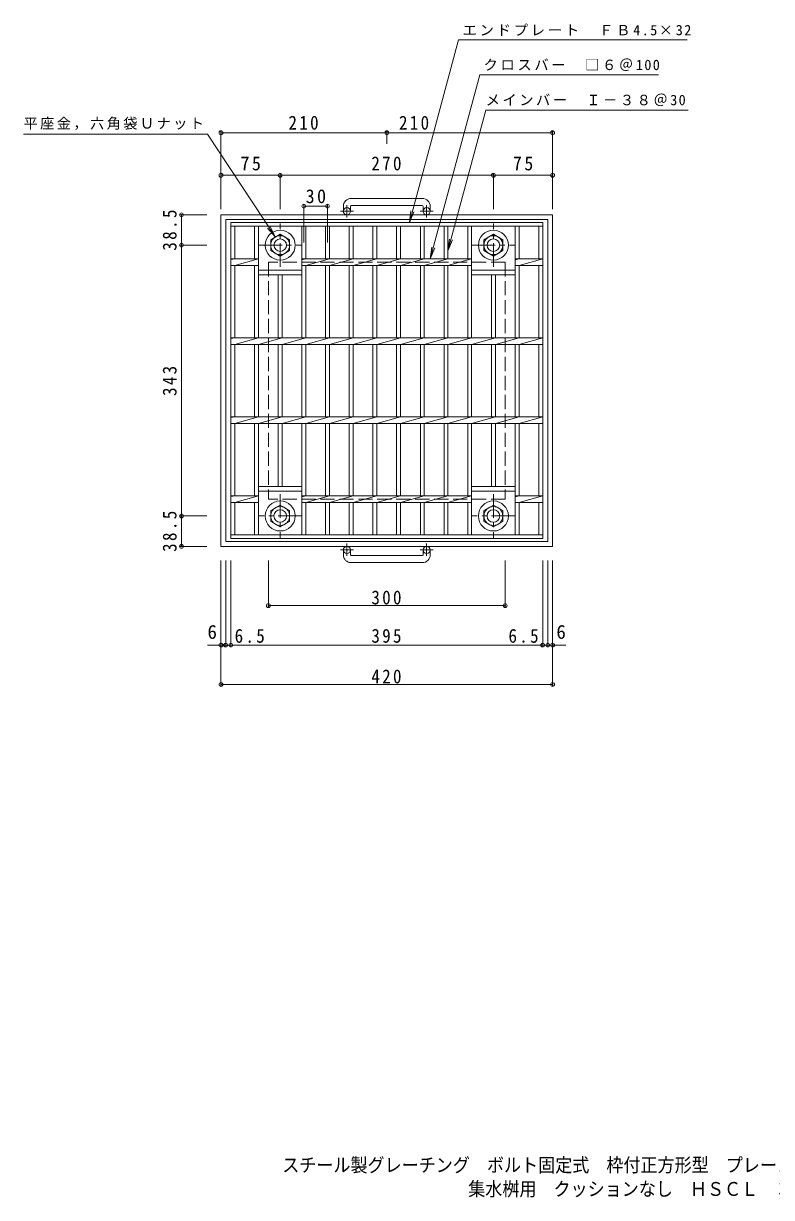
# Model space of a CAD drawing. Units: millimetres at full size, sheet at 1:6. Extents: x -844 to 1055, y -824 to 663.
# Drawn here: x -844 to 104, y -824 to 663 of the extents above; entities that cross this region are included whole.
import ezdxf
from ezdxf.enums import TextEntityAlignment as Align

# ---------------------------------------------------------------- set-up
doc = ezdxf.new("R2010")
doc.units = ezdxf.units.MM
doc.header["$LTSCALE"] = 6
doc.header["$PDMODE"] = 32
doc.header["$PDSIZE"] = 4.8
doc.linetypes.add('CHAIN1', pattern=[8, 5, -1, 1, -1])
doc.linetypes.add('DASHED3', pattern=[4, 3, -1])
for name, color, linetype, lineweight in [('E-1', 2, 'Continuous', 9), ('E-2', 3, 'Continuous', 9), ('E-4', 7, 'Continuous', 9), ('E-5', 7, 'Continuous', 9), ('F-5_F-5ﾚｲﾔ', 2, 'Continuous', 9)]:
    doc.layers.add(name, color=color, linetype=linetype, lineweight=lineweight)
doc.styles.add('ＭＳ ゴシック', font='')
doc.styles.get('ＭＳ ゴシック').set_extended_font_data('MS Gothic')

msp = doc.modelspace()

# ---------------------------------------------------------------- linework, layer by layer
at = {"layer": 'E-1'}
for p, q in [((-438.511, 431.546), (-438.511, 425.446)), ((-429.512, 431.546), (-429.512, 425.446)), ((-338.511, 441.546), (-428.511, 441.546)), ((-428.511, 432.546), (-338.511, 432.546)), ((-337.512, 431.546), (-337.512, 425.446)), ((-328.511, 431.546), (-328.511, 425.446)), ((-593.511, 420.946), (-593.511, 0.946)), ((-173.511, 420.946), (-593.511, 420.946)), ((-173.511, 420.946), (-173.511, 0.946)), ((-587.511, 414.946), (-587.511, 6.946)), ((-179.511, 414.946), (-587.511, 414.946)), ((-179.511, 414.946), (-179.511, 6.946)), ((-173.511, 0.946), (-593.511, 0.946)), ((-587.511, 6.946), (-179.511, 6.946)), ((-438.511, -9.655), (-438.511, -3.555)), ((-429.512, -9.655), (-429.512, -3.555)), ((-428.511, -10.655), (-338.511, -10.655)), ((-337.512, -9.655), (-337.512, -3.555)), ((-328.511, -9.655), (-328.511, -3.555)), ((-338.511, -19.655), (-428.511, -19.655))]:
    msp.add_line(p, q, dxfattribs=at)
at = {"layer": 'E-1', "linetype": 'CHAIN1'}
for p, q in [((-434.012, 417.339), (-434.012, 432.936)), ((-333.011, 417.339), (-333.011, 432.936)), ((-425.848, 425.446), (-442.256, 425.446)), ((-324.848, 425.446), (-341.255, 425.446)), ((-518.512, 354.81), (-518.512, 410.083)), ((-248.511, 354.81), (-248.511, 410.083)), ((-546.148, 382.446), (-490.875, 382.446)), ((-276.148, 382.446), (-220.875, 382.446)), ((-518.512, 67.082), (-518.512, 11.809)), ((-248.511, 67.082), (-248.511, 11.809)), ((-490.875, 39.446), (-546.148, 39.446)), ((-220.875, 39.446), (-276.148, 39.446)), ((-434.012, 4.552), (-434.012, -11.045)), ((-333.011, 4.552), (-333.011, -11.045)), ((-425.848, -3.555), (-442.256, -3.555)), ((-324.848, -3.555), (-341.255, -3.555))]:
    msp.add_line(p, q, dxfattribs=at)
at = {"layer": 'E-1'}
for points in [[(-506.511, 389.374), (-506.511, 375.518), (-518.512, 368.589), (-530.511, 375.518), (-530.511, 389.374), (-518.512, 396.303)], [(-236.511, 389.374), (-236.511, 375.518), (-248.511, 368.589), (-260.511, 375.518), (-260.511, 389.374), (-248.511, 396.303)], [(-530.512, 32.518), (-530.512, 46.374), (-518.512, 53.303), (-506.512, 46.374), (-506.512, 32.518), (-518.512, 25.589)], [(-260.512, 32.518), (-260.512, 46.374), (-248.511, 53.303), (-236.512, 46.374), (-236.512, 32.518), (-248.511, 25.589)]]:
    msp.add_lwpolyline(points, close=True, dxfattribs=at)
at = {"layer": 'E-1', "linetype": 'DASHED3'}
for points in [[(-233.511, 360.946), (-533.511, 360.946), (-533.511, 60.946)], [(-233.511, 360.946), (-233.511, 60.946), (-533.511, 60.946)]]:
    msp.add_lwpolyline(points, dxfattribs=at)
at = {"layer": 'E-1'}
for centre, radius in [((-434.012, 425.446), 4.5), ((-333.011, 425.446), 4.5), ((-518.512, 382.446), 19), ((-518.512, 382.446), 12), ((-518.512, 382.446), 8), ((-248.511, 382.446), 19), ((-248.511, 382.446), 12), ((-248.511, 382.446), 8), ((-518.512, 39.446), 19), ((-518.512, 39.446), 12), ((-518.512, 39.446), 8), ((-248.511, 39.446), 19), ((-248.511, 39.446), 12), ((-248.511, 39.446), 8), ((-434.012, -3.555), 4.5), ((-333.011, -3.555), 4.5)]:
    msp.add_circle(centre, radius, dxfattribs=at)
for centre, radius, start, end in [((-428.511, 431.546), 10, 90, 180), ((-428.511, 431.546), 1, 90, 180), ((-338.511, 431.546), 10, 0, 90), ((-338.511, 431.546), 1, 0, 90), ((-428.511, -9.655), 10, 180, 270), ((-428.511, -9.655), 1, 180, 270), ((-338.511, -9.655), 10, 270, 0), ((-338.511, -9.655), 1, 270, 0)]:
    msp.add_arc(centre, radius, start, end, dxfattribs=at)
at = {"layer": 'E-2'}
for p, q in [((-581.011, 410.946), (-186.011, 410.946)), ((-581.011, 10.946), (-581.011, 410.946)), ((-581.011, 406.446), (-186.011, 406.446)), ((-576.011, 365.186), (-576.011, 406.446)), ((-551.011, 406.446), (-551.011, 365.186)), ((-546.012, 406.446), (-546.012, 265.186)), ((-491.012, 406.446), (-491.012, 265.186)), ((-486.011, 406.446), (-486.011, 365.186)), ((-461.011, 406.446), (-461.011, 365.186)), ((-456.012, 406.446), (-456.012, 365.186)), ((-431.011, 406.446), (-431.011, 365.186)), ((-426.011, 406.446), (-426.011, 365.186)), ((-401.011, 406.446), (-401.011, 365.186)), ((-396.011, 406.446), (-396.011, 365.186)), ((-371.011, 406.446), (-371.011, 365.186)), ((-366.012, 406.446), (-366.012, 365.186)), ((-341.011, 406.446), (-341.011, 365.186)), ((-336.012, 406.446), (-336.012, 365.186)), ((-311.011, 406.446), (-311.011, 365.186)), ((-306.011, 406.446), (-306.011, 365.186)), ((-281.011, 406.446), (-281.011, 365.186)), ((-276.011, 406.446), (-276.011, 265.186)), ((-221.011, 406.446), (-221.011, 265.186)), ((-216.012, 406.446), (-216.012, 365.186)), ((-191.011, 406.446), (-191.011, 365.186)), ((-186.011, 10.946), (-186.011, 410.946)), ((-576.011, 365.186), (-581.011, 364.186)), ((-581.011, 365.186), (-546.012, 365.186)), ((-546.012, 365.186), (-576.011, 356.707)), ((-486.011, 365.186), (-491.012, 363.773)), ((-491.012, 365.186), (-276.011, 365.186)), ((-456.012, 365.186), (-486.011, 356.707)), ((-426.011, 365.186), (-456.012, 356.707)), ((-396.011, 365.186), (-426.011, 356.707)), ((-366.011, 365.186), (-396.011, 356.707)), ((-336.011, 365.186), (-366.012, 356.707)), ((-306.011, 365.186), (-336.012, 356.707)), ((-276.011, 365.186), (-306.011, 356.707)), ((-216.012, 365.186), (-221.011, 363.773)), ((-221.011, 365.186), (-186.011, 365.186)), ((-186.011, 365.186), (-216.012, 356.707)), ((-581.011, 356.707), (-546.012, 356.707)), ((-576.011, 265.186), (-576.011, 356.707)), ((-551.011, 356.707), (-551.011, 265.186)), ((-491.012, 350.946), (-546.012, 350.946)), ((-491.012, 344.946), (-546.012, 344.946)), ((-521.011, 344.946), (-521.011, 265.186)), ((-516.011, 344.946), (-516.011, 265.186)), ((-491.012, 356.707), (-276.011, 356.707)), ((-486.011, 356.707), (-486.011, 265.186)), ((-461.011, 356.707), (-461.011, 265.186)), ((-456.012, 356.707), (-456.012, 265.186)), ((-431.011, 356.707), (-431.011, 265.186)), ((-426.011, 356.707), (-426.011, 265.186)), ((-401.011, 356.707), (-401.011, 265.186)), ((-396.011, 356.707), (-396.011, 265.186)), ((-371.011, 356.707), (-371.011, 265.186)), ((-366.012, 356.707), (-366.012, 265.186)), ((-341.011, 356.707), (-341.011, 265.186)), ((-336.012, 356.707), (-336.012, 265.186)), ((-311.011, 356.707), (-311.011, 265.186)), ((-306.011, 356.707), (-306.011, 265.186)), ((-281.011, 356.707), (-281.011, 265.186)), ((-221.011, 350.946), (-276.011, 350.946)), ((-221.011, 344.946), (-276.011, 344.946)), ((-251.011, 344.946), (-251.011, 265.186)), ((-246.011, 344.946), (-246.011, 265.186)), ((-221.011, 356.707), (-186.011, 356.707)), ((-216.012, 356.707), (-216.012, 265.186)), ((-191.011, 356.707), (-191.011, 265.186)), ((-576.011, 265.186), (-581.011, 264.185)), ((-581.011, 265.186), (-186.011, 265.186)), ((-581.011, 256.706), (-186.011, 256.706)), ((-546.012, 265.186), (-576.011, 256.706)), ((-576.011, 165.186), (-576.011, 256.705)), ((-551.011, 256.705), (-551.011, 165.186)), ((-516.011, 265.186), (-546.012, 256.706)), ((-546.012, 256.705), (-546.012, 165.186)), ((-521.011, 256.705), (-521.011, 165.186)), ((-486.011, 265.186), (-516.011, 256.706)), ((-516.011, 256.705), (-516.011, 165.186)), ((-491.012, 256.705), (-491.012, 165.186)), ((-456.012, 265.186), (-486.011, 256.706)), ((-486.011, 256.705), (-486.011, 165.186)), ((-461.011, 256.705), (-461.011, 165.186)), ((-426.011, 265.186), (-456.012, 256.706)), ((-456.012, 256.705), (-456.012, 165.186)), ((-431.011, 256.705), (-431.011, 165.186)), ((-396.011, 265.186), (-426.011, 256.706)), ((-426.011, 256.705), (-426.011, 165.186)), ((-401.011, 256.705), (-401.011, 165.186)), ((-366.011, 265.186), (-396.011, 256.706)), ((-396.011, 256.705), (-396.011, 165.186)), ((-371.011, 256.705), (-371.011, 165.186)), ((-336.011, 265.186), (-366.012, 256.706)), ((-366.012, 256.705), (-366.012, 165.186)), ((-341.011, 256.705), (-341.011, 165.186)), ((-306.011, 265.186), (-336.012, 256.706)), ((-336.012, 256.705), (-336.012, 165.186)), ((-311.011, 256.705), (-311.011, 165.186)), ((-276.011, 265.186), (-306.011, 256.706)), ((-306.011, 256.705), (-306.011, 165.186)), ((-281.011, 256.705), (-281.011, 165.186)), ((-246.011, 265.186), (-276.011, 256.706)), ((-276.011, 256.705), (-276.011, 165.186)), ((-251.011, 256.705), (-251.011, 165.186)), ((-216.012, 265.186), (-246.011, 256.706)), ((-246.011, 256.705), (-246.011, 165.186)), ((-221.011, 256.705), (-221.011, 165.186)), ((-186.011, 265.186), (-216.012, 256.706)), ((-216.012, 256.705), (-216.012, 165.186)), ((-191.011, 256.705), (-191.011, 165.186)), ((-576.011, 165.186), (-581.011, 164.185)), ((-581.011, 165.186), (-186.011, 165.186)), ((-546.012, 165.186), (-576.011, 156.706)), ((-516.011, 165.186), (-546.012, 156.706)), ((-486.011, 165.186), (-516.011, 156.706)), ((-456.012, 165.186), (-486.011, 156.706)), ((-426.011, 165.186), (-456.012, 156.706)), ((-396.011, 165.186), (-426.011, 156.706)), ((-366.011, 165.186), (-396.011, 156.706)), ((-336.011, 165.186), (-366.012, 156.706)), ((-306.011, 165.186), (-336.012, 156.706)), ((-276.011, 165.186), (-306.011, 156.706)), ((-246.011, 165.186), (-276.011, 156.706)), ((-216.012, 165.186), (-246.011, 156.706)), ((-186.011, 165.186), (-216.012, 156.706)), ((-581.011, 156.706), (-186.011, 156.706)), ((-576.011, 65.186), (-576.011, 156.706)), ((-551.011, 156.706), (-551.011, 65.186)), ((-546.012, 156.706), (-546.012, 15.446)), ((-521.011, 156.706), (-521.011, 76.946)), ((-516.011, 156.706), (-516.011, 76.946)), ((-491.012, 156.706), (-491.012, 15.446)), ((-486.011, 156.706), (-486.011, 65.186)), ((-461.011, 156.706), (-461.011, 65.186)), ((-456.012, 156.706), (-456.012, 65.186)), ((-431.011, 156.706), (-431.011, 65.186)), ((-426.011, 156.706), (-426.011, 65.186)), ((-401.011, 156.706), (-401.011, 65.186)), ((-396.011, 156.706), (-396.011, 65.186)), ((-371.011, 156.706), (-371.011, 65.186)), ((-366.012, 156.706), (-366.012, 65.186)), ((-341.011, 156.706), (-341.011, 65.186)), ((-336.012, 156.706), (-336.012, 65.186)), ((-311.011, 156.706), (-311.011, 65.186)), ((-306.011, 156.706), (-306.011, 65.186)), ((-281.011, 156.706), (-281.011, 65.186)), ((-276.011, 156.706), (-276.011, 15.446)), ((-251.011, 156.706), (-251.011, 76.946)), ((-246.011, 156.706), (-246.011, 76.946)), ((-221.011, 156.706), (-221.011, 15.446)), ((-216.012, 156.706), (-216.012, 65.186)), ((-191.011, 156.706), (-191.011, 65.186)), ((-546.012, 76.946), (-491.012, 76.946)), ((-276.011, 76.946), (-221.011, 76.946)), ((-576.011, 65.186), (-581.011, 64.185)), ((-581.011, 65.186), (-546.012, 65.186)), ((-546.012, 65.186), (-576.011, 56.706)), ((-546.012, 70.946), (-491.012, 70.946)), ((-491.012, 65.186), (-276.011, 65.186)), ((-486.011, 65.186), (-491.012, 63.773)), ((-456.012, 65.186), (-486.011, 56.706)), ((-426.011, 65.186), (-456.012, 56.706)), ((-396.011, 65.186), (-426.011, 56.706)), ((-366.011, 65.186), (-396.011, 56.706)), ((-336.011, 65.186), (-366.012, 56.706)), ((-306.011, 65.186), (-336.012, 56.706)), ((-276.011, 65.186), (-306.011, 56.706)), ((-276.011, 70.946), (-221.011, 70.946)), ((-221.011, 65.186), (-186.011, 65.186)), ((-216.012, 65.186), (-221.011, 63.773)), ((-186.011, 65.186), (-216.012, 56.706)), ((-581.011, 56.706), (-546.012, 56.706)), ((-576.011, 15.446), (-576.011, 56.706)), ((-551.011, 56.706), (-551.011, 15.446)), ((-491.012, 56.706), (-276.011, 56.706)), ((-486.011, 56.706), (-486.011, 15.446)), ((-461.011, 56.706), (-461.011, 15.446)), ((-456.012, 56.706), (-456.012, 15.446)), ((-431.011, 56.706), (-431.011, 15.446)), ((-426.011, 56.706), (-426.011, 15.446)), ((-401.011, 56.706), (-401.011, 15.446)), ((-396.011, 56.706), (-396.011, 15.446)), ((-371.011, 56.706), (-371.011, 15.446)), ((-366.012, 56.706), (-366.012, 15.446)), ((-341.011, 56.706), (-341.011, 15.446)), ((-336.012, 56.706), (-336.012, 15.446)), ((-311.011, 56.706), (-311.011, 15.446)), ((-306.011, 56.706), (-306.011, 15.446)), ((-281.011, 56.706), (-281.011, 15.446)), ((-221.011, 56.706), (-186.011, 56.706)), ((-216.012, 56.706), (-216.012, 15.446)), ((-191.011, 56.706), (-191.011, 15.446)), ((-186.011, 15.446), (-581.011, 15.446)), ((-186.011, 10.946), (-581.011, 10.946))]:
    msp.add_line(p, q, dxfattribs=at)
at = {"layer": 'E-4'}
for p, q in [((-593.511, 526.699), (-593.511, 432.946)), ((-593.511, 524.899), (-383.511, 524.899)), ((-383.511, 526.699), (-383.511, 510.62)), ((-383.511, 524.899), (-173.511, 524.899)), ((-173.511, 526.699), (-173.511, 432.946)), ((-593.511, 472.746), (-593.511, 428.083)), ((-593.511, 470.946), (-518.512, 470.946)), ((-518.512, 472.746), (-518.512, 428.083)), ((-518.512, 470.946), (-248.511, 470.946)), ((-248.511, 472.746), (-248.511, 428.083)), ((-248.511, 470.946), (-173.511, 470.946)), ((-173.511, 472.746), (-173.511, 428.083)), ((-488.511, 433.568), (-488.511, 385.917)), ((-488.511, 431.768), (-458.511, 431.768)), ((-458.511, 433.568), (-458.511, 385.917)), ((-645.311, 420.946), (-611.511, 420.946)), ((-643.511, 382.446), (-643.511, 420.946)), ((-645.311, 382.446), (-611.511, 382.446)), ((-643.511, 39.445), (-643.511, 382.446)), ((-645.311, 39.445), (-611.511, 39.445)), ((-643.511, 0.945), (-643.511, 39.445)), ((-645.311, 0.945), (-611.511, 0.945)), ((-593.511, -175.855), (-593.511, -17.055)), ((-587.511, -125.855), (-587.511, -17.055)), ((-581.011, -125.855), (-581.011, -17.055)), ((-533.511, -75.855), (-533.511, -17.055)), ((-233.511, -75.855), (-233.511, -17.055)), ((-186.011, -125.855), (-186.011, -17.055)), ((-179.512, -125.855), (-179.512, -17.055)), ((-173.511, -175.855), (-173.511, -17.055)), ((-533.511, -74.055), (-233.511, -74.055)), ((-610.603, -124.055), (-587.511, -124.055)), ((-587.511, -124.055), (-581.011, -124.055)), ((-581.011, -124.055), (-186.011, -124.055)), ((-186.011, -124.055), (-179.512, -124.055)), ((-179.512, -124.055), (-156.73, -124.055)), ((-593.511, -174.055), (-173.511, -174.055))]:
    msp.add_line(p, q, dxfattribs=at)
for p in [(-593.511, 524.899), (-383.511, 524.899), (-173.511, 524.899), (-593.511, 470.946), (-518.512, 470.946), (-248.511, 470.946), (-173.511, 470.946), (-488.511, 431.768), (-458.511, 431.768), (-643.511, 420.946), (-643.511, 382.446), (-643.511, 39.445), (-643.511, 0.945), (-533.511, -74.055), (-233.511, -74.055), (-593.511, -124.055), (-587.511, -124.055), (-581.011, -124.055), (-186.011, -124.055), (-179.512, -124.055), (-173.511, -124.055), (-593.511, -174.055), (-173.511, -174.055)]:
    msp.add_point(p, dxfattribs=at)
at = {"layer": 'E-5'}
for p, q in [((-354.804, 410.946), (-292.481, 642.47)), ((-292.481, 642.47), (-2.998, 642.47)), ((-328.511, 365.186), (-265.851, 597.97)), ((-265.851, 597.97), (-39.551, 597.97)), ((-306.011, 375.186), (-257.954, 553.471)), ((-257.954, 553.471), (-1.747, 553.471)), ((-610.614, 523.219), (-843.614, 523.219)), ((-524.563, 392.753), (-610.614, 523.219)), ((-354.804, 410.946), (-352.846, 425.818)), ((-354.804, 410.946), (-349.063, 424.804)), ((-524.563, 392.753), (-534.386, 404.089)), ((-524.563, 392.753), (-531.117, 406.245)), ((-306.011, 375.186), (-304.054, 390.058)), ((-306.011, 375.186), (-300.271, 389.044)), ((-328.511, 365.186), (-326.553, 380.058)), ((-328.511, 365.186), (-322.771, 379.044))]:
    msp.add_line(p, q, dxfattribs=at)

# ---------------------------------------------------------------- texts
at = {"layer": 'E-4', "color": 2, "style": 'ＭＳ ゴシック'}
for p in [(-610.603, -121.374), (-168.73, -121.374)]:
    msp.add_text('6', height=17.6, dxfattribs=at).set_placement(p, align=Align.BOTTOM_LEFT)
at = {"layer": 'E-4', "color": 2, "char_height": 17.6, "attachment_point": 7, "style": 'ＭＳ ゴシック'}
for s, insert in [('\\T1.27;\\W0.9;210', (-508.011, 528.499)), ('\\T1.27;\\W0.9;210', (-368.039, 528.499)), ('\\T1.27;\\W0.95;75', (-568.761, 476.946)), ('\\T1.27;\\W0.9;270', (-403.011, 476.946)), ('\\T1.27;\\W0.95;75', (-223.761, 476.946)), ('\\T1.27;\\W0.95;30', (-486.261, 435.368)), ('\\T1.27;\\W0.9;300', (-403.011, -72.77)), ('\\T1.27;\\W0.9;6.5', (-576.171, -121.374)), ('\\T1.27;\\W0.9;395', (-403.011, -121.374)), ('\\T1.27;\\W0.9;6.5', (-229.413, -121.374)), ('\\T1.27;\\W0.9;420', (-403.011, -172.77))]:
    msp.add_mtext(s, dxfattribs=dict(at, insert=insert))
at = {"layer": 'E-4', "color": 2, "char_height": 17.6, "attachment_point": 7, "rotation": 90, "style": 'ＭＳ ゴシック'}
for s, insert in [('\\T1.28;\\W0.9;38.5', (-649.511, 375.446)), ('\\T1.27;\\W0.9;343', (-649.511, 191.446)), ('\\T1.28;\\W0.9;38.5', (-649.511, -6.055))]:
    msp.add_mtext(s, dxfattribs=dict(at, insert=insert))
at = {"layer": 'E-5', "char_height": 13.2, "attachment_point": 7, "style": 'ＭＳ ゴシック'}
for s, insert in [('\\T1.2;エンドプレート\u3000ＦＢ4.5×32', (-287.481, 647.47)), ('\\T1.19;クロスバー\u3000□６＠100', (-260.851, 602.97)), ('\\T1.18;メインバー\u3000Ｉ－３８＠30', (-258.204, 558.471)), ('\\T1.17;平座金，六角袋Ｕナット', (-843.614, 528.219))]:
    msp.add_mtext(s, dxfattribs=dict(at, insert=insert))
at = {"layer": 'F-5_F-5ﾚｲﾔ', "style": 'ＭＳ ゴシック', "width": 0.9}
for s, p in [('スチール製グレーチング\u3000ボルト固定式\u3000枠付正方形型\u3000プレーンタイプ', (-515.905, -796.619)), ('集水桝用\u3000クッションなし\u3000ＨＳＣＬ\u3000３３３８－ａ', (-280.387, -826.942))]:
    msp.add_text(s, height=17.6, dxfattribs=at).set_placement(p, align=Align.BOTTOM_LEFT)

doc.saveas('drawing.dxf')
